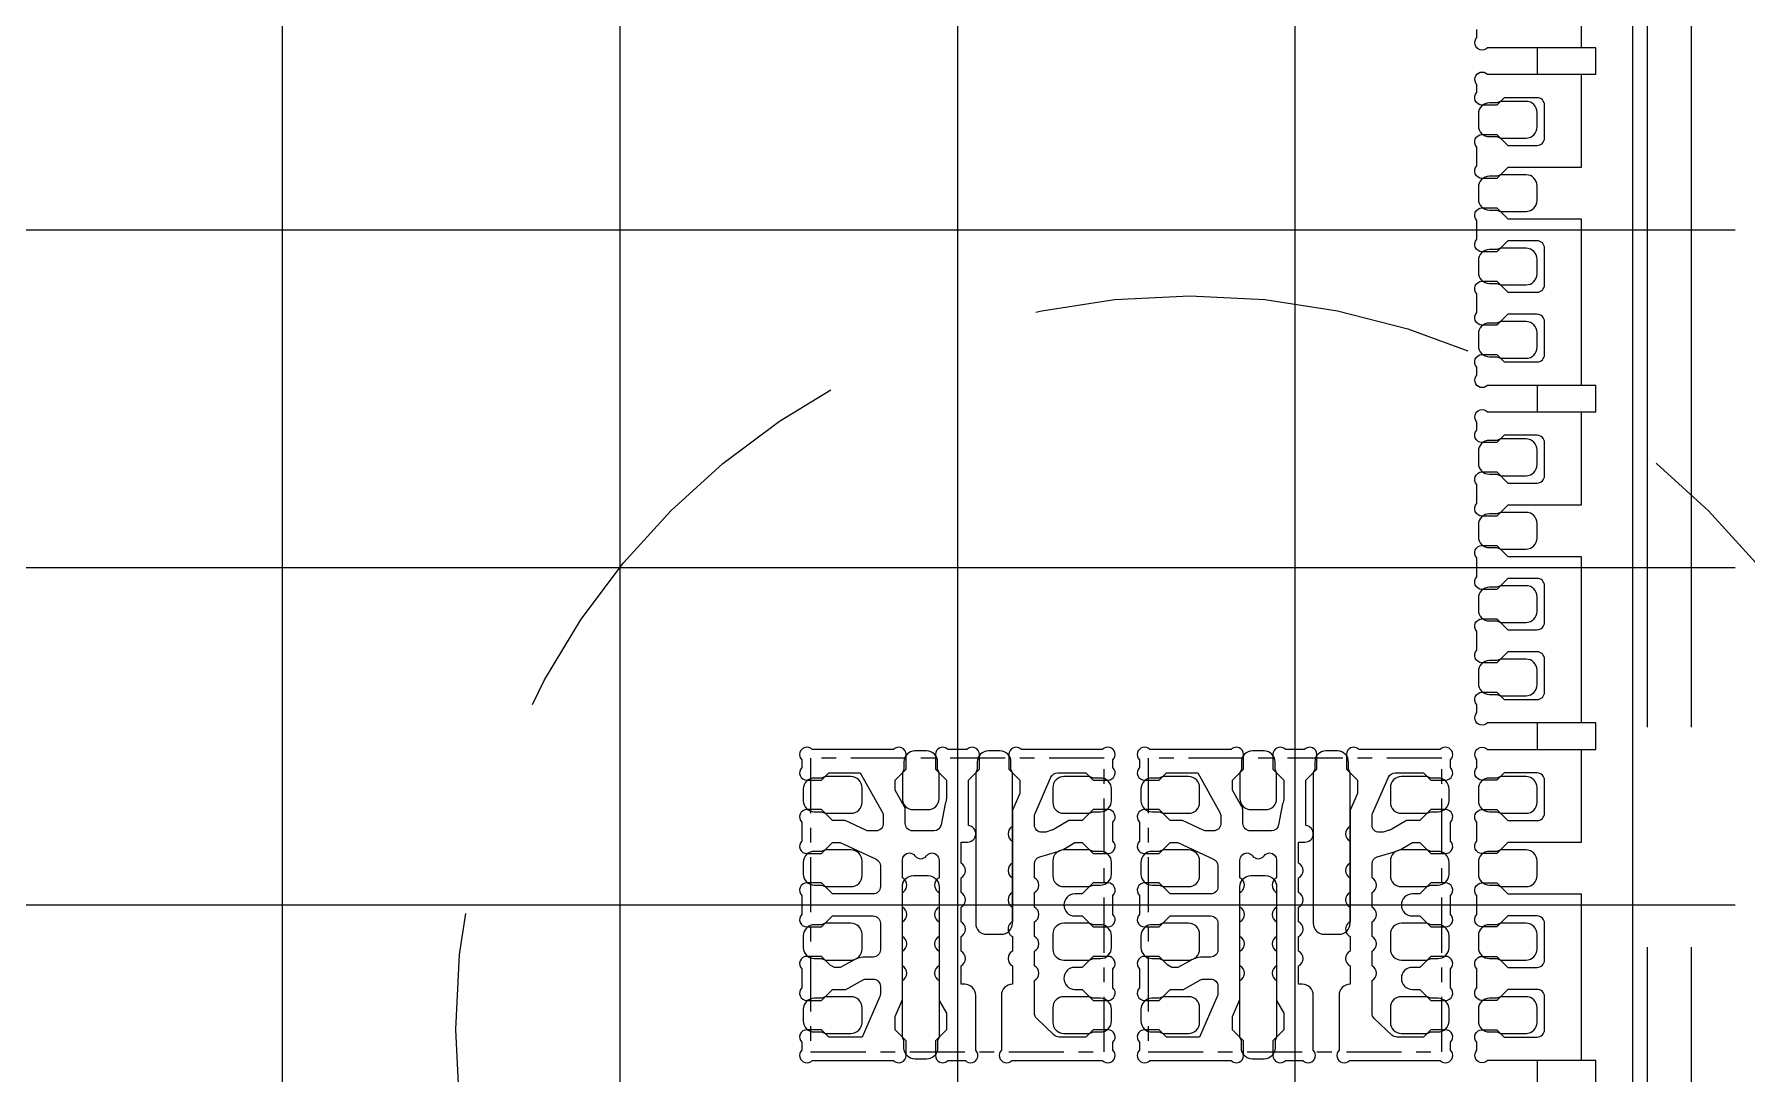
# Model space of a CAD drawing. Extents: x -105 to 405, y -68 to 126.
# Drawn here: x 281.76 to 293.43, y 37.57 to 44.66 of the extents above; entities that cross this region are included whole.
import ezdxf

# ---------------------------------------------------------------- set-up
doc = ezdxf.new("R2010")
doc.units = 0
for name, pattern in [('CENTER', [12, 7.5, -1.5, 1.5, -1.5]), ('DASHED', [4.5, 3, -1.5]), ('PHANTOM', [15, 7.5, -1.5, 1.5, -1.5, 1.5, -1.5])]:
    doc.linetypes.add(name, pattern=pattern)
doc.layers.add('2', color=7, linetype='CONTINUOUS')
doc.layers.add('2D', color=4, linetype='CONTINUOUS')

msp = doc.modelspace()

# ---------------------------------------------------------------- linework, layer by layer
at = {"layer": '2', "linetype": 'CONTINUOUS'}
msp.add_lwpolyline([(292.3045, 45.6999), (292.3045, 44.5649), (291.6652, 44.5649, -1.010051), (291.5945, 44.6356), (291.5945, 44.6892, -0.6718011)], format="xyb", dxfattribs=at)
for points in [[(292.0045, 43.7499), (291.8045, 43.7499), (291.7295, 43.6749), (291.6295, 43.6749, -0.6718011), (291.5945, 43.7606), (291.5945, 43.8892, -0.6718011), (291.6295, 43.9749), (291.7295, 43.9749), (291.8045, 43.8999), (292.0045, 43.8999, 0.4142136), (292.0545, 43.9499), (292.0545, 44.1749, 0.4142136), (292.0045, 44.2249), (291.7795, 44.2249), (291.7295, 44.1749), (291.6295, 44.1749, -0.6718011), (291.5945, 44.2606), (291.5945, 44.3142, -1.010051), (291.6652, 44.3849), (292.3045, 44.3849), (292.3045, 43.7499)], [(292.3045, 43.3999), (292.3045, 42.2649), (291.6652, 42.2649, -1.010051), (291.5945, 42.3356), (291.5945, 42.3892, -0.6718011), (291.6295, 42.4749), (291.7295, 42.4749), (291.7795, 42.4249), (292.0045, 42.4249, 0.4142136), (292.0545, 42.4749), (292.0545, 42.6999, 0.4142136), (292.0045, 42.7499), (291.8045, 42.7499), (291.7295, 42.6749), (291.6295, 42.6749, -0.6718011), (291.5945, 42.7606), (291.5945, 42.8892, -0.6718011), (291.6295, 42.9749), (291.7295, 42.9749), (291.8045, 42.8999), (292.0045, 42.8999, 0.4142136), (292.0545, 42.9499), (292.0545, 43.1999, 0.4142136), (292.0045, 43.2499), (291.8045, 43.2499), (291.7295, 43.1749), (291.6295, 43.1749, -0.6718011), (291.5945, 43.2606), (291.5945, 43.3892, -0.6718011), (291.6295, 43.4749), (291.7295, 43.4749), (291.8045, 43.3999), (292.0045, 43.3999)], [(292.0045, 41.4499), (291.8045, 41.4499), (291.7295, 41.3749), (291.6295, 41.3749, -0.6718011), (291.5945, 41.4606), (291.5945, 41.5892, -0.6718011), (291.6295, 41.6749), (291.7295, 41.6749), (291.8045, 41.5999), (292.0045, 41.5999, 0.4142136), (292.0545, 41.6499), (292.0545, 41.8749, 0.4142136), (292.0045, 41.9249), (291.7795, 41.9249), (291.7295, 41.8749), (291.6295, 41.8749, -0.6718011), (291.5945, 41.9606), (291.5945, 42.0142, -1.010051), (291.6652, 42.0849), (292.3045, 42.0849), (292.3045, 41.4499)], [(292.3045, 41.0999), (292.3045, 39.9649), (291.6652, 39.9649, -1.010051), (291.5945, 40.0356), (291.5945, 40.0892, -0.6718011), (291.6295, 40.1749), (291.7295, 40.1749), (291.7795, 40.1249), (292.0045, 40.1249, 0.4142136), (292.0545, 40.1749), (292.0545, 40.3999, 0.4142136), (292.0045, 40.4499), (291.8045, 40.4499), (291.7295, 40.3749), (291.6295, 40.3749, -0.6718011), (291.5945, 40.4606), (291.5945, 40.5892, -0.6718011), (291.6295, 40.6749), (291.7295, 40.6749), (291.8045, 40.5999), (292.0045, 40.5999, 0.4142136), (292.0545, 40.6499), (292.0545, 40.8999, 0.4142136), (292.0045, 40.9499), (291.8045, 40.9499), (291.7295, 40.8749), (291.6295, 40.8749, -0.6718011), (291.5945, 40.9606), (291.5945, 41.0892, -0.6718011), (291.6295, 41.1749), (291.7295, 41.1749), (291.8045, 41.0999), (292.0045, 41.0999)], [(287.727, 39.0799, -0.2229144), (287.7645, 39.0599, 0.5), (287.8445, 39.0599, -0.2229144), (287.882, 39.0799, -0.4014543), (287.9295, 39.0296), (287.9295, 38.9101, 0.093662), (287.913, 38.8968, -0.168872), (287.9295, 38.8504), (287.9295, 38.0749), (287.9795, 37.9883), (287.9795, 37.8749), (287.9045, 37.7999), (287.9045, 37.6999, 0.6718011), (287.9902, 37.6649), (288.1088, 37.6649, 1.010051), (288.1795, 37.7356), (288.1795, 38.1099, 0.4142136), (288.1045, 38.1849), (288.0795, 38.1849), (288.0795, 38.3097, 0.5976143), (288.0795, 38.4101), (288.0795, 38.5097, 0.5976143), (288.0795, 38.6101), (288.0795, 38.7097, 0.5976143), (288.0795, 38.8101), (288.0795, 38.9097, 0.5976143), (288.0795, 39.0101), (288.0795, 39.1529), (288.1225, 39.1529, 0.9402455), (288.1295, 39.2665), (288.1295, 39.5749), (288.2045, 39.6499), (288.2045, 39.7499, 0.6718011), (288.1188, 39.7849), (287.9902, 39.7849, 0.6718011), (287.9045, 39.7499), (287.9045, 39.6499), (287.9795, 39.5749), (287.9795, 39.4499, -0.1246698), (287.9704, 39.4142), (287.943, 39.2706, -0.3599276), (287.8939, 39.2299), (287.7495, 39.2299, -0.4142136), (287.6995, 39.2799), (287.6995, 39.3694, 0.1280421), (287.6931, 39.3938), (287.6295, 39.5077), (287.6295, 39.5749), (287.7045, 39.6499), (287.7045, 39.7499, 0.6718011), (287.6188, 39.7849), (287.0652, 39.7849, 1.010051), (286.9945, 39.7142), (286.9945, 39.6606, 0.6718011), (287.0295, 39.5749), (287.1295, 39.5749), (287.1795, 39.6249), (287.3922, 39.6249), (287.5431, 39.3547, -0.1280421), (287.5495, 39.3304), (287.5495, 39.2799, -0.4142136), (287.4995, 39.2299), (287.4507, 39.2299, -0.1090479), (287.4296, 39.2346), (287.2888, 39.2999), (287.2045, 39.2999), (287.1295, 39.3749), (287.0295, 39.3749, 0.6718011), (286.9945, 39.2892), (286.9945, 39.1606, 0.6718011), (287.0295, 39.0749), (287.1295, 39.0749), (287.2045, 39.1499), (287.2557, 39.1499), (287.5005, 39.0363, -0.2919773), (287.5295, 38.991), (287.5295, 38.8499, -0.4142136), (287.4795, 38.7999), (287.2045, 38.7999), (287.1295, 38.8749), (287.0295, 38.8749, 0.6718011), (286.9945, 38.7892), (286.9945, 38.6606, 0.6718011), (287.0295, 38.5749), (287.1295, 38.5749), (287.2045, 38.6499), (287.4795, 38.6499, -0.4142136), (287.5295, 38.5999), (287.5295, 38.4199, -0.4142136), (287.4795, 38.3699), (287.4355, 38.3699, 0.1259853), (287.3394, 38.3453), (287.2566, 38.2999), (287.2161, 38.2999), (287.1886, 38.3158), (287.1295, 38.3749), (287.0295, 38.3749, 0.6718011), (286.9945, 38.2892), (286.9945, 38.1606, 0.6718011), (287.0295, 38.0749), (287.1295, 38.0749), (287.2045, 38.1499), (287.295, 38.1499), (287.4115, 38.2138, -0.1259853), (287.4355, 38.2199), (287.4795, 38.2199, -0.4142136), (287.5295, 38.1699), (287.5295, 38.1216, -0.1033102), (287.5253, 38.1016), (287.4045, 37.8249), (287.1795, 37.8249), (287.1295, 37.8749), (287.0295, 37.8749, 0.6718011), (286.9945, 37.7892), (286.9945, 37.7356, 1.010051), (287.0652, 37.6649), (287.6188, 37.6649, 0.6718011), (287.7045, 37.6999), (287.7045, 37.7999), (287.6295, 37.8749), (287.6295, 37.9653), (287.6795, 38.0798), (287.6795, 38.8499, -0.1704314), (287.6959, 38.8968, 0.0936732), (287.6795, 38.9101), (287.6795, 39.0299, -0.3996517)], [(288.4295, 38.6101, 0.3633937), (288.4023, 38.5422, 0.1924306), (288.4295, 38.5097), (288.4295, 38.4101, 0.5976143), (288.4295, 38.3097), (288.4295, 38.1849, 0.4142136), (288.3545, 38.1099), (288.3545, 37.7356, 1.010051), (288.4252, 37.6649), (289.0438, 37.6649, 1.010051), (289.1145, 37.7356), (289.1145, 37.7892, 0.6718011), (289.0795, 37.8749), (288.9795, 37.8749), (288.9295, 37.8249), (288.7481, 37.8249, -0.1925019), (288.7136, 37.8387), (288.595, 37.9516, -0.2053386), (288.5795, 37.9878), (288.5795, 38.2097, 0.5976143), (288.5795, 38.3101), (288.5795, 38.4097, 0.5976143), (288.5795, 38.5101), (288.5795, 38.6097, 0.5976143), (288.5795, 38.7101), (288.5795, 38.8097, 0.5976143), (288.5795, 38.9101), (288.5795, 39.0052, -0.3310913), (288.6151, 39.0531), (288.7384, 39.09, 0.0120144), (288.7493, 39.0936, -0.0283887), (288.7573, 39.0966, 0.0381885), (288.7903, 39.1125), (288.8545, 39.1499), (288.9045, 39.1499), (288.9795, 39.0749), (289.0795, 39.0749, 0.6718011), (289.1145, 39.1606), (289.1145, 39.2892, 0.6718011), (289.0795, 39.3749), (288.9795, 39.3749), (288.9045, 39.2999), (288.814, 39.2999), (288.7148, 39.2422, -0.0591172), (288.6953, 39.2337), (288.6563, 39.222, -0.0729112), (288.642, 39.2199), (288.6295, 39.2199, -0.4142136), (288.5795, 39.2699), (288.5795, 39.3283, -0.1033102), (288.5837, 39.3483), (288.6914, 39.595, -0.298145), (288.7372, 39.6249), (288.9295, 39.6249), (288.9795, 39.5749), (289.0795, 39.5749, 0.6718011), (289.1145, 39.6606), (289.1145, 39.7142, 1.010051), (289.0438, 39.7849), (288.4902, 39.7849, 0.6718011), (288.4045, 39.7499), (288.4045, 39.6499), (288.4795, 39.5749), (288.4795, 39.4845), (288.4295, 39.3701)], [(290.027, 39.0799, -0.2229144), (290.0645, 39.0599, 0.5), (290.1445, 39.0599, -0.2229144), (290.182, 39.0799, -0.4014543), (290.2295, 39.0296), (290.2295, 38.9101, 0.093662), (290.213, 38.8968, -0.168872), (290.2295, 38.8504), (290.2295, 38.0749), (290.2795, 37.9883), (290.2795, 37.8749), (290.2045, 37.7999), (290.2045, 37.6999, 0.6718011), (290.2902, 37.6649), (290.4088, 37.6649, 1.010051), (290.4795, 37.7356), (290.4795, 38.1099, 0.4142136), (290.4045, 38.1849), (290.3795, 38.1849), (290.3795, 38.3097, 0.5976143), (290.3795, 38.4101), (290.3795, 38.5097, 0.5976143), (290.3795, 38.6101), (290.3795, 38.7097, 0.5976143), (290.3795, 38.8101), (290.3795, 38.9097, 0.5976143), (290.3795, 39.0101), (290.3795, 39.1529), (290.4225, 39.1529, 0.9402455), (290.4295, 39.2665), (290.4295, 39.5749), (290.5045, 39.6499), (290.5045, 39.7499, 0.6718011), (290.4188, 39.7849), (290.2902, 39.7849, 0.6718011), (290.2045, 39.7499), (290.2045, 39.6499), (290.2795, 39.5749), (290.2795, 39.4499, -0.1246698), (290.2704, 39.4142), (290.243, 39.2706, -0.3599276), (290.1939, 39.2299), (290.0495, 39.2299, -0.4142136), (289.9995, 39.2799), (289.9995, 39.3694, 0.1280421), (289.9931, 39.3938), (289.9295, 39.5077), (289.9295, 39.5749), (290.0045, 39.6499), (290.0045, 39.7499, 0.6718011), (289.9188, 39.7849), (289.3652, 39.7849, 1.010051), (289.2945, 39.7142), (289.2945, 39.6606, 0.6718011), (289.3295, 39.5749), (289.4295, 39.5749), (289.4795, 39.6249), (289.6922, 39.6249), (289.8431, 39.3547, -0.1280421), (289.8495, 39.3304), (289.8495, 39.2799, -0.4142136), (289.7995, 39.2299), (289.7507, 39.2299, -0.1090479), (289.7296, 39.2346), (289.5888, 39.2999), (289.5045, 39.2999), (289.4295, 39.3749), (289.3295, 39.3749, 0.6718011), (289.2945, 39.2892), (289.2945, 39.1606, 0.6718011), (289.3295, 39.0749), (289.4295, 39.0749), (289.5045, 39.1499), (289.5557, 39.1499), (289.8005, 39.0363, -0.2919773), (289.8295, 38.991), (289.8295, 38.8499, -0.4142136), (289.7795, 38.7999), (289.5045, 38.7999), (289.4295, 38.8749), (289.3295, 38.8749, 0.6718011), (289.2945, 38.7892), (289.2945, 38.6606, 0.6718011), (289.3295, 38.5749), (289.4295, 38.5749), (289.5045, 38.6499), (289.7795, 38.6499, -0.4142136), (289.8295, 38.5999), (289.8295, 38.4199, -0.4142136), (289.7795, 38.3699), (289.7355, 38.3699, 0.1259853), (289.6394, 38.3453), (289.5566, 38.2999), (289.5161, 38.2999), (289.4886, 38.3158), (289.4295, 38.3749), (289.3295, 38.3749, 0.6718011), (289.2945, 38.2892), (289.2945, 38.1606, 0.6718011), (289.3295, 38.0749), (289.4295, 38.0749), (289.5045, 38.1499), (289.595, 38.1499), (289.7115, 38.2138, -0.1259853), (289.7355, 38.2199), (289.7795, 38.2199, -0.4142136), (289.8295, 38.1699), (289.8295, 38.1216, -0.1033102), (289.8253, 38.1016), (289.7045, 37.8249), (289.4795, 37.8249), (289.4295, 37.8749), (289.3295, 37.8749, 0.6718011), (289.2945, 37.7892), (289.2945, 37.7356, 1.010051), (289.3652, 37.6649), (289.9188, 37.6649, 0.6718011), (290.0045, 37.6999), (290.0045, 37.7999), (289.9295, 37.8749), (289.9295, 37.9653), (289.9795, 38.0798), (289.9795, 38.8499, -0.1704314), (289.9959, 38.8968, 0.0936732), (289.9795, 38.9101), (289.9795, 39.0299, -0.3996517)], [(290.7295, 38.6101, 0.3633937), (290.7023, 38.5422, 0.1924306), (290.7295, 38.5097), (290.7295, 38.4101, 0.5976143), (290.7295, 38.3097), (290.7295, 38.1849, 0.4142136), (290.6545, 38.1099), (290.6545, 37.7356, 1.010051), (290.7252, 37.6649), (291.3438, 37.6649, 1.010051), (291.4145, 37.7356), (291.4145, 37.7892, 0.6718011), (291.3795, 37.8749), (291.2795, 37.8749), (291.2295, 37.8249), (291.0481, 37.8249, -0.1925019), (291.0136, 37.8387), (290.895, 37.9516, -0.2053386), (290.8795, 37.9878), (290.8795, 38.2097, 0.5976143), (290.8795, 38.3101), (290.8795, 38.4097, 0.5976143), (290.8795, 38.5101), (290.8795, 38.6097, 0.5976143), (290.8795, 38.7101), (290.8795, 38.8097, 0.5976143), (290.8795, 38.9101), (290.8795, 39.0052, -0.3310913), (290.9151, 39.0531), (291.0384, 39.09, 0.0120144), (291.0493, 39.0936, -0.0283887), (291.0573, 39.0966, 0.0381885), (291.0903, 39.1125), (291.1545, 39.1499), (291.2045, 39.1499), (291.2795, 39.0749), (291.3795, 39.0749, 0.6718011), (291.4145, 39.1606), (291.4145, 39.2892, 0.6718011), (291.3795, 39.3749), (291.2795, 39.3749), (291.2045, 39.2999), (291.114, 39.2999), (291.0148, 39.2422, -0.0591172), (290.9953, 39.2337), (290.9563, 39.222, -0.0729112), (290.942, 39.2199), (290.9295, 39.2199, -0.4142136), (290.8795, 39.2699), (290.8795, 39.3283, -0.1033102), (290.8837, 39.3483), (290.9914, 39.595, -0.298145), (291.0372, 39.6249), (291.2295, 39.6249), (291.2795, 39.5749), (291.3795, 39.5749, 0.6718011), (291.4145, 39.6606), (291.4145, 39.7142, 1.010051), (291.3438, 39.7849), (290.7902, 39.7849, 0.6718011), (290.7045, 39.7499), (290.7045, 39.6499), (290.7795, 39.5749), (290.7795, 39.4845), (290.7295, 39.3701)], [(292.0045, 39.1499), (291.8045, 39.1499), (291.7295, 39.0749), (291.6295, 39.0749, -0.6718011), (291.5945, 39.1606), (291.5945, 39.2892, -0.6718011), (291.6295, 39.3749), (291.7295, 39.3749), (291.8045, 39.2999), (292.0045, 39.2999, 0.4142136), (292.0545, 39.3499), (292.0545, 39.5749, 0.4142136), (292.0045, 39.6249), (291.7795, 39.6249), (291.7295, 39.5749), (291.6295, 39.5749, -0.6718011), (291.5945, 39.6606), (291.5945, 39.7142, -1.010051), (291.6652, 39.7849), (292.3045, 39.7849), (292.3045, 39.1499)], [(289.0795, 38.8749), (288.9795, 38.8749), (288.9045, 38.7999), (288.8545, 38.7999, 1), (288.8545, 38.6499), (288.9045, 38.6499), (288.9795, 38.5749), (289.0795, 38.5749, 0.6718011), (289.1145, 38.6606), (289.1145, 38.7892, 0.6718011)], [(291.3795, 38.8749), (291.2795, 38.8749), (291.2045, 38.7999), (291.1545, 38.7999, 1), (291.1545, 38.6499), (291.2045, 38.6499), (291.2795, 38.5749), (291.3795, 38.5749, 0.6718011), (291.4145, 38.6606), (291.4145, 38.7892, 0.6718011)], [(292.3045, 38.7999), (292.3045, 37.6649), (291.6652, 37.6649, -1.010051), (291.5945, 37.7356), (291.5945, 37.7892, -0.6718011), (291.6295, 37.8749), (291.7295, 37.8749), (291.7795, 37.8249), (292.0045, 37.8249, 0.4142136), (292.0545, 37.8749), (292.0545, 38.0999, 0.4142136), (292.0045, 38.1499), (291.8045, 38.1499), (291.7295, 38.0749), (291.6295, 38.0749, -0.6718011), (291.5945, 38.1606), (291.5945, 38.2892, -0.6718011), (291.6295, 38.3749), (291.7295, 38.3749), (291.8045, 38.2999), (292.0045, 38.2999, 0.4142136), (292.0545, 38.3499), (292.0545, 38.5999, 0.4142136), (292.0045, 38.6499), (291.8045, 38.6499), (291.7295, 38.5749), (291.6295, 38.5749, -0.6718011), (291.5945, 38.6606), (291.5945, 38.7892, -0.6718011), (291.6295, 38.8749), (291.7295, 38.8749), (291.8045, 38.7999), (292.0045, 38.7999)], [(289.0795, 38.3749), (288.9795, 38.3749), (288.9045, 38.2999), (288.8545, 38.2999, 1), (288.8545, 38.1499), (288.9045, 38.1499), (288.9795, 38.0749), (289.0795, 38.0749, 0.6718011), (289.1145, 38.1606), (289.1145, 38.2892, 0.6718011)], [(291.3795, 38.3749), (291.2795, 38.3749), (291.2045, 38.2999), (291.1545, 38.2999, 1), (291.1545, 38.1499), (291.2045, 38.1499), (291.2795, 38.0749), (291.3795, 38.0749, 0.6718011), (291.4145, 38.1606), (291.4145, 38.2892, 0.6718011)]]:
    msp.add_lwpolyline(points, format="xyb", close=True, dxfattribs=at)
for centre, start, end in [((288.4565, 39.2099), 118.27371, 241.72629), ((290.7565, 39.2099), 118.27371, 241.72629), ((288.4565, 38.9599), 118.27371, 241.72629), ((290.7565, 38.9599), 118.27371, 241.72629), ((287.6525, 38.8599), 298.27224, 40.32217), ((287.9565, 38.8599), 139.67639, 241.71939), ((289.9525, 38.8599), 298.27224, 40.32217), ((290.2565, 38.8599), 139.67639, 241.71939), ((288.4565, 38.7599), 118.27371, 241.72629), ((290.7565, 38.7599), 118.27371, 241.72629), ((287.6525, 38.6599), 298.27224, 61.72776), ((287.9565, 38.6599), 118.27535, 241.7236), ((289.9525, 38.6599), 298.27224, 61.72776), ((290.2565, 38.6599), 118.27535, 241.7236), ((287.6525, 38.4599), 298.27224, 61.72776), ((287.9565, 38.4599), 118.27745, 241.72149), ((289.9525, 38.4599), 298.27224, 61.72776), ((290.2565, 38.4599), 118.27745, 241.72149), ((287.6525, 38.2599), 298.27224, 61.72776), ((287.9565, 38.2599), 118.27956, 241.71939), ((289.9525, 38.2599), 298.27224, 61.72776), ((290.2565, 38.2599), 118.27956, 241.71939)]:
    msp.add_arc(centre, 0.057, start, end, dxfattribs=at)
at = {"layer": '2D'}
for p, q in [((283.4545, 96.9749), (283.4545, 33.3749)), ((285.7545, 96.9749), (285.7545, 33.3749)), ((288.0545, 96.9749), (288.0545, 33.3749)), ((290.3545, 96.9749), (290.3545, 33.3749)), ((236.7545, 43.3249), (293.3545, 43.3249)), ((236.7545, 41.0249), (293.3545, 41.0249)), ((236.7545, 38.7249), (293.3545, 38.7249))]:
    msp.add_line(p, q, dxfattribs=at)
at = {"layer": '2D', "color": 3, "linetype": 'PHANTOM'}
for points in [[(237.0545, 62.4363, 0.2559241), (236.1314, 64.1216, -0.5477226), (236.1314, 66.2282, 0.2559241), (237.0545, 67.9135), (237.0545, 92.9363, 0.2559241), (236.1314, 94.6216, -0.9166595), (237.2852, 96.8288, 0.0990195), (238.0545, 96.6749), (292.0545, 96.6749, 0.0990195), (292.8237, 96.8288, -0.9166595), (293.9776, 94.6216, 0.2559241), (293.0545, 92.9363), (293.0545, 67.9135, 0.2559241), (293.9776, 66.2282, -0.5477226), (293.9776, 64.1216, 0.2559241), (293.0545, 62.4363), (293.0545, 37.4135, 0.2559241), (293.9776, 35.7282, -0.9166595), (292.8237, 33.5211, 0.0990195), (292.0545, 33.6749), (238.0545, 33.6749, 0.0990195), (237.2852, 33.5211, -0.9166595), (236.1314, 35.7282, 0.2559241), (237.0545, 37.4135)], [(237.3545, 62.4363, 0.2559241), (236.2929, 64.3744, -0.5477226), (236.2929, 65.9755, 0.2559241), (237.3545, 67.9135), (237.3545, 92.9363, 0.2559241), (236.2929, 94.8744, -0.9166595), (237.1699, 96.5519, 0.0990195), (238.0545, 96.3749), (292.0545, 96.3749, 0.0990195), (292.9391, 96.5519, -0.9166595), (293.816, 94.8744, 0.2559241), (292.7545, 92.9363), (292.7545, 67.9135, 0.2559241), (293.816, 65.9755, -0.5477226), (293.816, 64.3744, 0.2559241), (292.7545, 62.4363), (292.7545, 37.4135, 0.2559241), (293.816, 35.4755, -0.9166595), (292.9391, 33.798, 0.0990195), (292.0545, 33.9749), (238.0545, 33.9749, 0.0990195), (237.1699, 33.798, -0.9166595), (236.2929, 35.4755, 0.2559241), (237.3545, 37.4135)]]:
    msp.add_lwpolyline(points, format="xyb", close=True, dxfattribs=at)
at = {"layer": '2D', "linetype": 'CONTINUOUS'}
msp.add_lwpolyline([(292.6545, 46.7749), (292.6545, 44.4749), (292.6545, 42.1749), (292.6545, 39.8749), (292.6545, 37.5749), (292.6545, 35.2749)], dxfattribs=at)
for points in [[(292.4045, 44.3849), (292.4045, 44.4749), (292.4045, 44.5649), (292.0045, 44.5649), (292.0045, 44.4749), (292.0045, 44.3849)], [(292.4045, 42.0849), (292.4045, 42.1749), (292.4045, 42.2649), (292.0045, 42.2649), (292.0045, 42.1749), (292.0045, 42.0849)], [(292.4045, 39.7849), (292.4045, 39.8749), (292.4045, 39.9649), (292.0045, 39.9649), (292.0045, 39.8749), (292.0045, 39.7849)], [(292.4045, 37.4849), (292.4045, 37.5749), (292.4045, 37.6649), (292.0045, 37.6649), (292.0045, 37.5749), (292.0045, 37.4849)]]:
    msp.add_lwpolyline(points, close=True, dxfattribs=at)
for points in [[(291.9295, 44.1999), (291.7545, 44.1999), (291.7295, 44.1899), (291.6795, 44.1899, 0.4142136), (291.6045, 44.1149), (291.6045, 44.0349, 0.4142136), (291.6795, 43.9599), (291.7295, 43.9599), (291.7545, 43.9499), (291.9295, 43.9499, 0.4142136), (292.0045, 44.0249), (292.0045, 44.1249, 0.4142136)], [(291.9295, 43.6999), (291.7545, 43.6999), (291.7295, 43.6899), (291.6795, 43.6899, 0.4142136), (291.6045, 43.6149), (291.6045, 43.5349, 0.4142136), (291.6795, 43.4599), (291.7295, 43.4599), (291.7545, 43.4499), (291.9295, 43.4499, 0.4142136), (292.0045, 43.5249), (292.0045, 43.6249, 0.4142136)], [(291.9295, 43.1999), (291.7545, 43.1999), (291.7295, 43.1899), (291.6795, 43.1899, 0.4142136), (291.6045, 43.1149), (291.6045, 43.0349, 0.4142136), (291.6795, 42.9599), (291.7295, 42.9599), (291.7545, 42.9499), (291.9295, 42.9499, 0.4142136), (292.0045, 43.0249), (292.0045, 43.1249, 0.4142136)], [(291.9295, 42.6999), (291.7545, 42.6999), (291.7295, 42.6899), (291.6795, 42.6899, 0.4142136), (291.6045, 42.6149), (291.6045, 42.5349, 0.4142136), (291.6795, 42.4599), (291.7295, 42.4599), (291.7545, 42.4499), (291.9295, 42.4499, 0.4142136), (292.0045, 42.5249), (292.0045, 42.6249, 0.4142136)], [(291.9295, 41.8999), (291.7545, 41.8999), (291.7295, 41.8899), (291.6795, 41.8899, 0.4142136), (291.6045, 41.8149), (291.6045, 41.7349, 0.4142136), (291.6795, 41.6599), (291.7295, 41.6599), (291.7545, 41.6499), (291.9295, 41.6499, 0.4142136), (292.0045, 41.7249), (292.0045, 41.8249, 0.4142136)], [(291.9295, 41.3999), (291.7545, 41.3999), (291.7295, 41.3899), (291.6795, 41.3899, 0.4142136), (291.6045, 41.3149), (291.6045, 41.2349, 0.4142136), (291.6795, 41.1599), (291.7295, 41.1599), (291.7545, 41.1499), (291.9295, 41.1499, 0.4142136), (292.0045, 41.2249), (292.0045, 41.3249, 0.4142136)], [(291.9295, 40.8999), (291.7545, 40.8999), (291.7295, 40.8899), (291.6795, 40.8899, 0.4142136), (291.6045, 40.8149), (291.6045, 40.7349, 0.4142136), (291.6795, 40.6599), (291.7295, 40.6599), (291.7545, 40.6499), (291.9295, 40.6499, 0.4142136), (292.0045, 40.7249), (292.0045, 40.8249, 0.4142136)], [(291.9295, 40.3999), (291.7545, 40.3999), (291.7295, 40.3899), (291.6795, 40.3899, 0.4142136), (291.6045, 40.3149), (291.6045, 40.2349, 0.4142136), (291.6795, 40.1599), (291.7295, 40.1599), (291.7545, 40.1499), (291.9295, 40.1499, 0.4142136), (292.0045, 40.2249), (292.0045, 40.3249, 0.4142136)], [(287.9295, 39.4499), (287.9295, 39.6249), (287.9195, 39.6499), (287.9195, 39.6999, 0.4142136), (287.8445, 39.7749), (287.7645, 39.7749, 0.4142136), (287.6895, 39.6999), (287.6895, 39.6499), (287.6795, 39.6249), (287.6795, 39.4499, 0.4142136), (287.7545, 39.3749), (287.8545, 39.3749, 0.4142136)], [(288.4295, 39.6249), (288.4195, 39.6499), (288.4195, 39.6999, 0.4142136), (288.3445, 39.7749), (288.2645, 39.7749, 0.4142136), (288.1895, 39.6999), (288.1895, 39.6499), (288.1795, 39.6249), (288.1795, 38.5999, 0.4142074), (288.2545, 38.5249), (288.3545, 38.5249, 0.4142136), (288.4295, 38.5999)], [(290.2295, 39.4499), (290.2295, 39.6249), (290.2195, 39.6499), (290.2195, 39.6999, 0.4142136), (290.1445, 39.7749), (290.0645, 39.7749, 0.4142136), (289.9895, 39.6999), (289.9895, 39.6499), (289.9795, 39.6249), (289.9795, 39.4499, 0.4142136), (290.0545, 39.3749), (290.1545, 39.3749, 0.4142136)], [(290.7295, 39.6249), (290.7195, 39.6499), (290.7195, 39.6999, 0.4142136), (290.6445, 39.7749), (290.5645, 39.7749, 0.4142136), (290.4895, 39.6999), (290.4895, 39.6499), (290.4795, 39.6249), (290.4795, 38.5999, 0.4142074), (290.5545, 38.5249), (290.6545, 38.5249, 0.4142136), (290.7295, 38.5999)], [(287.3295, 39.5999), (287.1545, 39.5999), (287.1295, 39.5899), (287.0795, 39.5899, 0.4142136), (287.0045, 39.5149), (287.0045, 39.4349, 0.4142136), (287.0795, 39.3599), (287.1295, 39.3599), (287.1545, 39.3499), (287.3295, 39.3499, 0.4142136), (287.4045, 39.4249), (287.4045, 39.5249, 0.4142136)], [(288.7045, 39.5249), (288.7045, 39.4249, 0.4142136), (288.7795, 39.3499), (288.9545, 39.3499), (288.9795, 39.3599), (289.0295, 39.3599, 0.4142136), (289.1045, 39.4349), (289.1045, 39.5149, 0.4142136), (289.0295, 39.5899), (288.9795, 39.5899), (288.9545, 39.5999), (288.7795, 39.5999, 0.4142136)], [(289.6295, 39.5999), (289.4545, 39.5999), (289.4295, 39.5899), (289.3795, 39.5899, 0.4142136), (289.3045, 39.5149), (289.3045, 39.4349, 0.4142136), (289.3795, 39.3599), (289.4295, 39.3599), (289.4545, 39.3499), (289.6295, 39.3499, 0.4142136), (289.7045, 39.4249), (289.7045, 39.5249, 0.4142136)], [(291.0045, 39.5249), (291.0045, 39.4249, 0.4142136), (291.0795, 39.3499), (291.2545, 39.3499), (291.2795, 39.3599), (291.3295, 39.3599, 0.4142136), (291.4045, 39.4349), (291.4045, 39.5149, 0.4142136), (291.3295, 39.5899), (291.2795, 39.5899), (291.2545, 39.5999), (291.0795, 39.5999, 0.4142136)], [(291.9295, 39.5999), (291.7545, 39.5999), (291.7295, 39.5899), (291.6795, 39.5899, 0.4142136), (291.6045, 39.5149), (291.6045, 39.4349, 0.4142136), (291.6795, 39.3599), (291.7295, 39.3599), (291.7545, 39.3499), (291.9295, 39.3499, 0.4142136), (292.0045, 39.4249), (292.0045, 39.5249, 0.4142136)], [(287.3295, 39.0999), (287.1545, 39.0999), (287.1295, 39.0899), (287.0795, 39.0899, 0.4142136), (287.0045, 39.0149), (287.0045, 38.9349, 0.4142136), (287.0795, 38.8599), (287.1295, 38.8599), (287.1545, 38.8499), (287.3295, 38.8499, 0.4142136), (287.4045, 38.9249), (287.4045, 39.0249, 0.4142136)], [(288.7045, 39.0249), (288.7045, 38.9249, 0.4142136), (288.7795, 38.8499), (288.9545, 38.8499), (288.9795, 38.8599), (289.0295, 38.8599, 0.4142136), (289.1045, 38.9349), (289.1045, 39.0149, 0.4142136), (289.0295, 39.0899), (288.9795, 39.0899), (288.9545, 39.0999), (288.7795, 39.0999, 0.4142136)], [(289.6295, 39.0999), (289.4545, 39.0999), (289.4295, 39.0899), (289.3795, 39.0899, 0.4142136), (289.3045, 39.0149), (289.3045, 38.9349, 0.4142136), (289.3795, 38.8599), (289.4295, 38.8599), (289.4545, 38.8499), (289.6295, 38.8499, 0.4142136), (289.7045, 38.9249), (289.7045, 39.0249, 0.4142136)], [(291.0045, 39.0249), (291.0045, 38.9249, 0.4142136), (291.0795, 38.8499), (291.2545, 38.8499), (291.2795, 38.8599), (291.3295, 38.8599, 0.4142136), (291.4045, 38.9349), (291.4045, 39.0149, 0.4142136), (291.3295, 39.0899), (291.2795, 39.0899), (291.2545, 39.0999), (291.0795, 39.0999, 0.4142136)], [(291.9295, 39.0999), (291.7545, 39.0999), (291.7295, 39.0899), (291.6795, 39.0899, 0.4142136), (291.6045, 39.0149), (291.6045, 38.9349, 0.4142136), (291.6795, 38.8599), (291.7295, 38.8599), (291.7545, 38.8499), (291.9295, 38.8499, 0.4142136), (292.0045, 38.9249), (292.0045, 39.0249, 0.4142136)], [(287.6795, 38.8499, -0.4142074), (287.7545, 38.9249), (287.8545, 38.9249, -0.4142136), (287.9295, 38.8499), (287.9295, 37.8249), (287.9195, 37.7999), (287.9195, 37.7499, -0.4142136), (287.8445, 37.6749), (287.7645, 37.6749, -0.4142136), (287.6895, 37.7499), (287.6895, 37.7999), (287.6795, 37.8249)], [(289.9795, 38.8499, -0.4142074), (290.0545, 38.9249), (290.1545, 38.9249, -0.4142136), (290.2295, 38.8499), (290.2295, 37.8249), (290.2195, 37.7999), (290.2195, 37.7499, -0.4142136), (290.1445, 37.6749), (290.0645, 37.6749, -0.4142136), (289.9895, 37.7499), (289.9895, 37.7999), (289.9795, 37.8249)], [(287.3295, 38.5999), (287.1545, 38.5999), (287.1295, 38.5899), (287.0795, 38.5899, 0.4142136), (287.0045, 38.5149), (287.0045, 38.4349, 0.4142136), (287.0795, 38.3599), (287.1295, 38.3599), (287.1545, 38.3499), (287.3295, 38.3499, 0.4142136), (287.4045, 38.4249), (287.4045, 38.5249, 0.4142136)], [(288.7045, 38.5249), (288.7045, 38.4249, 0.4142136), (288.7795, 38.3499), (288.9545, 38.3499), (288.9795, 38.3599), (289.0295, 38.3599, 0.4142136), (289.1045, 38.4349), (289.1045, 38.5149, 0.4142136), (289.0295, 38.5899), (288.9795, 38.5899), (288.9545, 38.5999), (288.7795, 38.5999, 0.4142136)], [(289.6295, 38.5999), (289.4545, 38.5999), (289.4295, 38.5899), (289.3795, 38.5899, 0.4142136), (289.3045, 38.5149), (289.3045, 38.4349, 0.4142136), (289.3795, 38.3599), (289.4295, 38.3599), (289.4545, 38.3499), (289.6295, 38.3499, 0.4142136), (289.7045, 38.4249), (289.7045, 38.5249, 0.4142136)], [(291.0045, 38.5249), (291.0045, 38.4249, 0.4142136), (291.0795, 38.3499), (291.2545, 38.3499), (291.2795, 38.3599), (291.3295, 38.3599, 0.4142136), (291.4045, 38.4349), (291.4045, 38.5149, 0.4142136), (291.3295, 38.5899), (291.2795, 38.5899), (291.2545, 38.5999), (291.0795, 38.5999, 0.4142136)], [(291.9295, 38.5999), (291.7545, 38.5999), (291.7295, 38.5899), (291.6795, 38.5899, 0.4142136), (291.6045, 38.5149), (291.6045, 38.4349, 0.4142136), (291.6795, 38.3599), (291.7295, 38.3599), (291.7545, 38.3499), (291.9295, 38.3499, 0.4142136), (292.0045, 38.4249), (292.0045, 38.5249, 0.4142136)], [(287.3295, 38.0999), (287.1545, 38.0999), (287.1295, 38.0899), (287.0795, 38.0899, 0.4142136), (287.0045, 38.0149), (287.0045, 37.9349, 0.4142136), (287.0795, 37.8599), (287.1295, 37.8599), (287.1545, 37.8499), (287.3295, 37.8499, 0.4142136), (287.4045, 37.9249), (287.4045, 38.0249, 0.4142136)], [(288.7045, 38.0249), (288.7045, 37.9249, 0.4142136), (288.7795, 37.8499), (288.9545, 37.8499), (288.9795, 37.8599), (289.0295, 37.8599, 0.4142136), (289.1045, 37.9349), (289.1045, 38.0149, 0.4142136), (289.0295, 38.0899), (288.9795, 38.0899), (288.9545, 38.0999), (288.7795, 38.0999, 0.4142136)], [(289.6295, 38.0999), (289.4545, 38.0999), (289.4295, 38.0899), (289.3795, 38.0899, 0.4142136), (289.3045, 38.0149), (289.3045, 37.9349, 0.4142136), (289.3795, 37.8599), (289.4295, 37.8599), (289.4545, 37.8499), (289.6295, 37.8499, 0.4142136), (289.7045, 37.9249), (289.7045, 38.0249, 0.4142136)], [(291.0045, 38.0249), (291.0045, 37.9249, 0.4142136), (291.0795, 37.8499), (291.2545, 37.8499), (291.2795, 37.8599), (291.3295, 37.8599, 0.4142136), (291.4045, 37.9349), (291.4045, 38.0149, 0.4142136), (291.3295, 38.0899), (291.2795, 38.0899), (291.2545, 38.0999), (291.0795, 38.0999, 0.4142136)], [(291.9295, 38.0999), (291.7545, 38.0999), (291.7295, 38.0899), (291.6795, 38.0899, 0.4142136), (291.6045, 38.0149), (291.6045, 37.9349, 0.4142136), (291.6795, 37.8599), (291.7295, 37.8599), (291.7545, 37.8499), (291.9295, 37.8499, 0.4142136), (292.0045, 37.9249), (292.0045, 38.0249, 0.4142136)]]:
    msp.add_lwpolyline(points, format="xyb", close=True, dxfattribs=at)
at = {"layer": '2D', "color": 2, "linetype": 'CENTER', "ltscale": 0.05}
for points in [[(289.0545, 39.7249), (287.0545, 39.7249), (287.0545, 37.7249), (289.0545, 37.7249)], [(291.3545, 39.7249), (289.3545, 39.7249), (289.3545, 37.7249), (291.3545, 37.7249)]]:
    msp.add_lwpolyline(points, close=True, dxfattribs=at)
at = {"layer": '2D', "linetype": 'DASHED'}
msp.add_circle((289.637, 37.8756), 5, dxfattribs=at)

doc.saveas('drawing.dxf')
